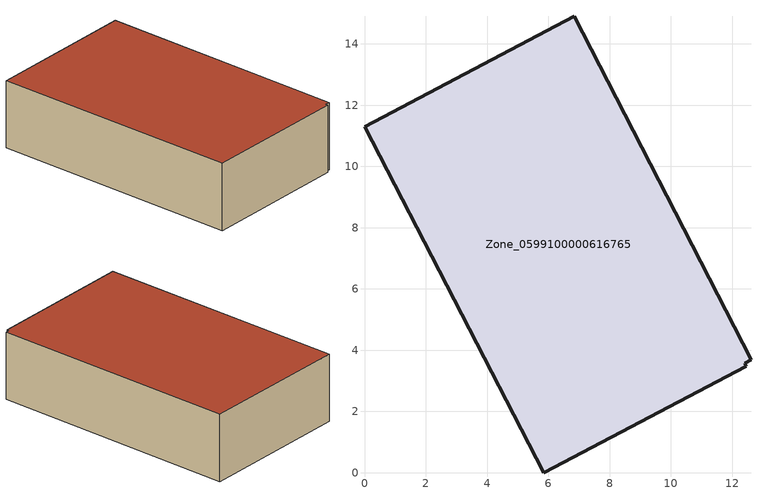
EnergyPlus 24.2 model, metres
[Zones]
Zone_0599100000616765
 floor ground (C_G): 0,11.3 6.85,14.9 12.62,3.69 12.41,3.58 12.46,3.48 5.85,0 z0
 wall outside (C_F): 6.85,14.9 0,11.3 5.85,0 12.46,3.48 12.41,3.58 12.62,3.69 6.85,14.9 z0:3.4
 roof outside (C_R): 0,11.3 5.85,0 12.46,3.48 12.41,3.58 12.62,3.69 6.85,14.9 z3.4
[BUILDING]
Pand.0599100000616765: North Axis=0; Terrain=City; Loads Convergence Tolerance Value=0.04; Temperature Convergence Tolerance Value=0.4; Solar Distribution=FullExterior; Maximum Number of Warmup Days=25; Minimum Number of Warmup Days=1
[Site:Location]
Rotterdam.The.Hague.AP_ZH_NLD Design_Conditions: Latitude=51.96; Longitude=4.45; Time Zone=1; Elevation=-4.5
[SITE:GROUNDTEMPERATURE:BUILDINGSURFACE]
18, 18, 18, 18, 18, 18, 18, 18, 18, 18, 18, 18
[MATERIAL] Thermal Absorptance=0.9; Solar Absorptance=0.7; Visible Absorptance=0.7
Name | Roughness | Thickness | Conductivity | Density | Specific Heat
G.D.1965 | MediumSmooth | 0.15 | 1 | 540 | 1210
F.D.1965 | Rough | 0.3 | 0.857143 | 1920 | 840
R.D.1965 | MediumRough | 0.2 | 0.08 | 1500 | 1000
[CONSTRUCTION]
C_G: G.D.1965
C_F: F.D.1965
C_R: R.D.1965
[ZONE]
Zone_0599100000616765: Type=1; Multiplier=1; Ceiling Height=Autocalculate; Volume=Autocalculate; Floor Area=autocalculate; Part of Total Floor Area=Yes
[ZONEINFILTRATION:DESIGNFLOWRATE]
Infil_Zone_0599100000616765: Zone or ZoneList or Space or SpaceList=Zone_0599100000616765; Schedule=AlwaysOn; Design Flow Rate Calculation Method=Flow/Area; Flow Rate per Floor Area=0.0042; Constant Term Coefficient=1; Temperature Term Coefficient=0; Velocity Term Coefficient=0; Velocity Squared Term Coefficient=0
[HVACTEMPLATE:ZONE:IDEALLOADSAIRSYSTEM]
Zone_0599100000616765: Maximum Heating Supply Air Temperature=50; Minimum Cooling Supply Air Temperature=13; Maximum Heating Supply Air Humidity Ratio=0.0156; Minimum Cooling Supply Air Humidity Ratio=0.0077; Heating Limit=NoLimit; Cooling Limit=NoLimit; Dehumidification Control Type=ConstantSensibleHeatRatio; Cooling Sensible Heat Ratio=0.7; Dehumidification Setpoint=60; Humidification Control Type=None; Humidification Setpoint=30; Outdoor Air Method=None; Outdoor Air Flow Rate per Person=0.00944; Outdoor Air Flow Rate per Zone Floor Area=0; Outdoor Air Flow Rate per Zone=0; Demand Controlled Ventilation Type=None; Outdoor Air Economizer Type=NoEconomizer; Heat Recovery Type=None; Sensible Heat Recovery Effectiveness=0.7; Latent Heat Recovery Effectiveness=0.65
[ZONECONTROL:THERMOSTAT]
ThermostatControl_Zone_0599100000616765: Zone or ZoneList=Zone_0599100000616765; Control Type Schedule=DualSetpointControlType; Control 1=Thermostat_Zone_0599100000616765; Temperature Difference Between Cutout And Setpoint=0
[THERMOSTATSETPOINT:DUALSETPOINT]
Thermostat_Zone_0599100000616765: Heating Setpoint Temperature Schedule=HeatingSetpoint_Zone_0599100000616765; Cooling Setpoint Temperature Schedule=CoolingSetpoint_Zone_0599100000616765
[SCHEDULE:COMPACT]
HeatingSetpoint_Zone_0599100000616765: Through: 12/31, For: AllDays, Until: 24:00, 21
CoolingSetpoint_Zone_0599100000616765: Through: 12/31, For: AllDays, Until: 24:00, 24
DualSetpointControlType: Through: 12/31, For: AllDays, Until: 24:00, 4
AlwaysOn: Through: 12/31, For: AllDays, Until: 24:00, 1
